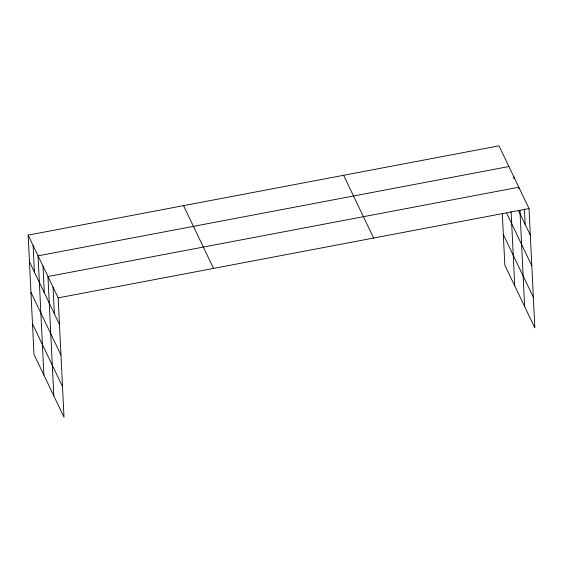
<?xml version="1.0" encoding="UTF-8"?>
<svg xmlns="http://www.w3.org/2000/svg" width="563" height="563" viewBox="0 0 563 563"><rect width="100%" height="100%" fill="white"/><g stroke="black" fill="none" stroke-linecap="round" stroke-linejoin="round"><path stroke-width="0.84" d="M28.15 235.116L58.172 297.869L64.006 417.183L33.984 354.43L28.15 235.116L498.994 145.817L529.016 208.57L534.85 327.884L504.828 265.131L502.302 213.518M508.896 166.528L38.059 255.827L43.893 375.134M58.172 297.869L529.016 208.57M518.34 210.14L530.318 235.172M506.742 213.37L531.81 265.771M503.329 234.532L533.351 297.292M343.613 175.283L373.635 238.043M183.531 205.65L213.553 268.403M29.452 261.718L59.474 324.471M30.944 292.31L60.973 355.063M32.492 323.831L62.514 386.584M524.456 209.056L525.209 224.503M518.889 188.95L518.805 187.233L47.968 276.532L53.802 395.845M519.938 210.407L524.639 306.546M513.85 176.881L513.935 178.598M511.113 211.822L514.737 285.842M53.07 287.2L54.372 313.802M43.013 266.179L44.315 292.781M33.104 245.468L34.406 272.07"/></g></svg>
